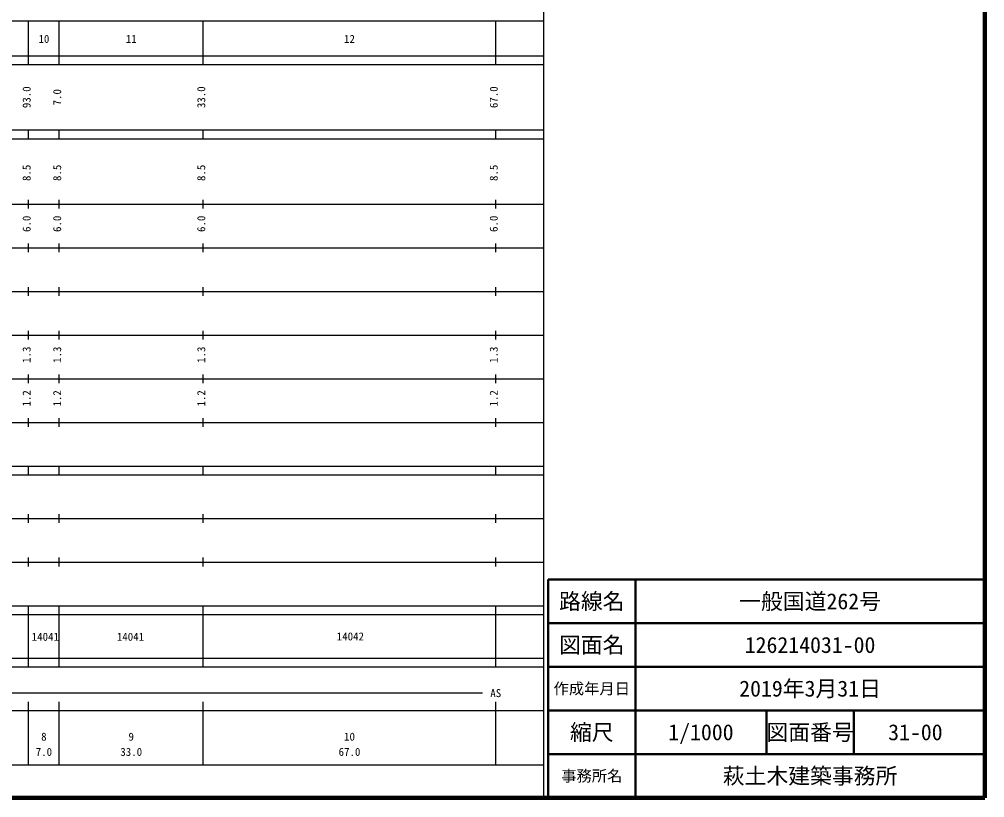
# Model space of a CAD drawing. Units: millimetres on the paper, enlarged 1000 times. Extents: x 39966 to 680000, y 20000 to 380000.
# Drawn here: x 458864 to 680000, y 20000 to 198357 of the extents above; entities that cross this region are included whole.
import ezdxf
from ezdxf.enums import TextEntityAlignment as Align

# ---------------------------------------------------------------- set-up
doc = ezdxf.new("R2010")
doc.units = ezdxf.units.MM
doc.header["$LTSCALE"] = 1000
for name, color, linetype, lineweight in [('M-TTL', 2, 'Continuous', 140), ('M-TTL-BAND', 7, 'Continuous', 25), ('M-TTL-FRAM', 2, 'Continuous', 50), ('M-TTL-LINE', 7, 'Continuous', 50)]:
    doc.layers.add(name, color=color, linetype=linetype, lineweight=lineweight)
doc.layers.add('M-TTL-TXT', color=7, linetype='Continuous')
doc.styles.add('ＭＳ ゴシック', font='')
doc.styles.get('ＭＳ ゴシック').set_extended_font_data('MS Gothic')

msp = doc.modelspace()

# ---------------------------------------------------------------- linework, layer by layer
at = {"layer": 'M-TTL'}
for p, q in [((680000, 20000), (680000, 380000)), ((680000, 20000), (680000, 380000)), ((39966, 20000), (680000, 20000)), ((40000, 20000), (680000, 20000))]:
    msp.add_line(p, q, dxfattribs=at)
at = {"layer": 'M-TTL-BAND'}
for p, q in [((579000, 20000), (579000, 370000)), ((68000, 198000), (579000, 198000)), ((461000, 188000), (461000, 198000)), ((468000, 188000), (468000, 198000)), ((501000, 188000), (501000, 198000)), ((568000, 188000), (568000, 198000)), ((40000, 190000), (579000, 190000)), ((40000, 188000), (579000, 188000)), ((40000, 173000), (579000, 173000)), ((461000, 171000), (461000, 173000)), ((468000, 171000), (468000, 173000)), ((501000, 171000), (501000, 173000)), ((568000, 171000), (568000, 173000)), ((40000, 171000), (579000, 171000)), ((40000, 156000), (579000, 156000)), ((461000, 155000), (461000, 157000)), ((468000, 155000), (468000, 157000)), ((501000, 155000), (501000, 157000)), ((568000, 155000), (568000, 157000)), ((46000, 146000), (579000, 146000)), ((461000, 145000), (461000, 147000)), ((468000, 145000), (468000, 147000)), ((501000, 145000), (501000, 147000)), ((568000, 145000), (568000, 147000)), ((52000, 136000), (579000, 136000)), ((461000, 135000), (461000, 137000)), ((468000, 135000), (468000, 137000)), ((501000, 135000), (501000, 137000)), ((568000, 135000), (568000, 137000)), ((461000, 125000), (461000, 127000)), ((468000, 125000), (468000, 127000)), ((501000, 125000), (501000, 127000)), ((568000, 125000), (568000, 127000)), ((46000, 126000), (579000, 126000)), ((52000, 116000), (579000, 116000)), ((461000, 115000), (461000, 117000)), ((468000, 115000), (468000, 117000)), ((501000, 115000), (501000, 117000)), ((568000, 115000), (568000, 117000)), ((461000, 105000), (461000, 107000)), ((468000, 105000), (468000, 107000)), ((501000, 105000), (501000, 107000)), ((568000, 105000), (568000, 107000)), ((46000, 106000), (579000, 106000)), ((40000, 96000), (579000, 96000)), ((461000, 94000), (461000, 96000)), ((468000, 94000), (468000, 96000)), ((501000, 94000), (501000, 96000)), ((568000, 94000), (568000, 96000)), ((40000, 94000), (579000, 94000)), ((461000, 83000), (461000, 85000)), ((468000, 83000), (468000, 85000)), ((501000, 83000), (501000, 85000)), ((568000, 83000), (568000, 85000)), ((49000, 84000), (579000, 84000)), ((40000, 74000), (579000, 74000)), ((461000, 73000), (461000, 75000)), ((468000, 73000), (468000, 75000)), ((501000, 73000), (501000, 75000)), ((568000, 73000), (568000, 75000)), ((40000, 64000), (579000, 64000)), ((40000, 62000), (579000, 62000)), ((461000, 62000), (461000, 64000)), ((461000, 52000), (461000, 62000)), ((461000, 52000), (461000, 62000)), ((468000, 62000), (468000, 64000)), ((468000, 52000), (468000, 62000)), ((468000, 52000), (468000, 62000)), ((501000, 62000), (501000, 64000)), ((501000, 52000), (501000, 62000)), ((501000, 52000), (501000, 62000)), ((568000, 62000), (568000, 64000)), ((568000, 52000), (568000, 62000)), ((40000, 52000), (579000, 52000)), ((461000, 50000), (461000, 52000)), ((468000, 50000), (468000, 52000)), ((501000, 50000), (501000, 52000)), ((568000, 50000), (568000, 52000)), ((40000, 50000), (579000, 50000)), ((71000, 44000), (565000, 44000)), ((40000, 40000), (579000, 40000)), ((461000, 27500), (461000, 42000)), ((468000, 27500), (468000, 42000)), ((501000, 27500), (501000, 42000)), ((568000, 27500), (568000, 42000)), ((68000, 27500), (579000, 27500))]:
    msp.add_line(p, q, dxfattribs=at)
at = {"layer": 'M-TTL-FRAM'}
for p, q in [((680000, 70000), (580000, 70000)), ((580000, 70000), (580000, 20000))]:
    msp.add_line(p, q, dxfattribs=at)
at = {"layer": 'M-TTL-LINE'}
for p, q in [((600000, 70000), (600000, 20000)), ((680000, 60000), (580000, 60000)), ((680000, 50000), (580000, 50000)), ((680000, 40000), (580000, 40000)), ((630000, 40000), (630000, 30000)), ((650000, 40000), (650000, 30000)), ((680000, 30000), (580000, 30000))]:
    msp.add_line(p, q, dxfattribs=at)

# ---------------------------------------------------------------- texts
at = {"layer": 'M-TTL-BAND', "style": 'ＭＳ ゴシック'}
for s, p in [('10', (464500, 192405)), ('11', (484500, 192405)), ('12', (534500, 192405)), ('AS', (568000, 42500)), ('8', (464500, 32523)), ('9', (484500, 32523)), ('10', (534500, 32523)), ('7.0', (464500, 29033)), ('33.0', (484500, 29033)), ('67.0', (534500, 29033))]:
    msp.add_text(s, height=1833, dxfattribs=at).set_placement(p, align=Align.BOTTOM_CENTER)
for s, p in [('93.0', (462000, 180500)), ('7.0', (469000, 180500)), ('33.0', (502000, 180500)), ('67.0', (569000, 180500)), ('8.5', (462000, 163174)), ('8.5', (469000, 163174)), ('8.5', (502000, 163174)), ('8.5', (569000, 163174)), ('6.0', (462000, 151500)), ('6.0', (469000, 151500)), ('6.0', (502000, 151500)), ('6.0', (569000, 151500)), ('1.3', (462000, 121500)), ('1.3', (469000, 121500)), ('1.3', (502000, 121500)), ('1.3', (569000, 121500)), ('1.2', (462000, 111500)), ('1.2', (469000, 111500)), ('1.2', (502000, 111500)), ('1.2', (569000, 111500))]:
    msp.add_text(s, height=1833, rotation=90, dxfattribs=at).set_placement(p, align=Align.BOTTOM_CENTER)
for s, p in [('14041', (461708, 55407)), ('14041', (481208, 55407)), ('14042', (531583, 55490))]:
    msp.add_text(s, height=1833, dxfattribs=at).set_placement(p, align=Align.BOTTOM_LEFT)
at = {"layer": 'M-TTL-TXT', "style": 'ＭＳ ゴシック'}
for s, height, p in [('路線名', 3666, (590000, 65000)), ('路線名', 3666, (590000, 65000)), ('一般国道262号', 3666, (640000, 65000)), ('図面名', 3666, (590000, 55000)), ('図面名', 3666, (590000, 55000)), ('126214031-00', 3666, (640000, 55000)), ('作成年月日', 2566, (590000, 45000)), ('作成年月日', 2566, (590000, 45000)), ('2019年3月31日', 3666, (640000, 45000)), ('縮尺', 3666, (590000, 35000)), ('縮尺', 3666, (590000, 35000)), ('1/1000', 3666, (615000, 35000)), ('図面番号', 3666, (640000, 35000)), ('図面番号', 3666, (640000, 35000)), ('31-00', 3666, (664125, 35000)), ('事務所名', 2566, (590000, 25000)), ('事務所名', 2566, (590000, 25000)), ('萩土木建築事務所', 3666, (640000, 25000))]:
    msp.add_text(s, height=height, dxfattribs=at).set_placement(p, align=Align.MIDDLE_CENTER)

doc.saveas('drawing.dxf')
